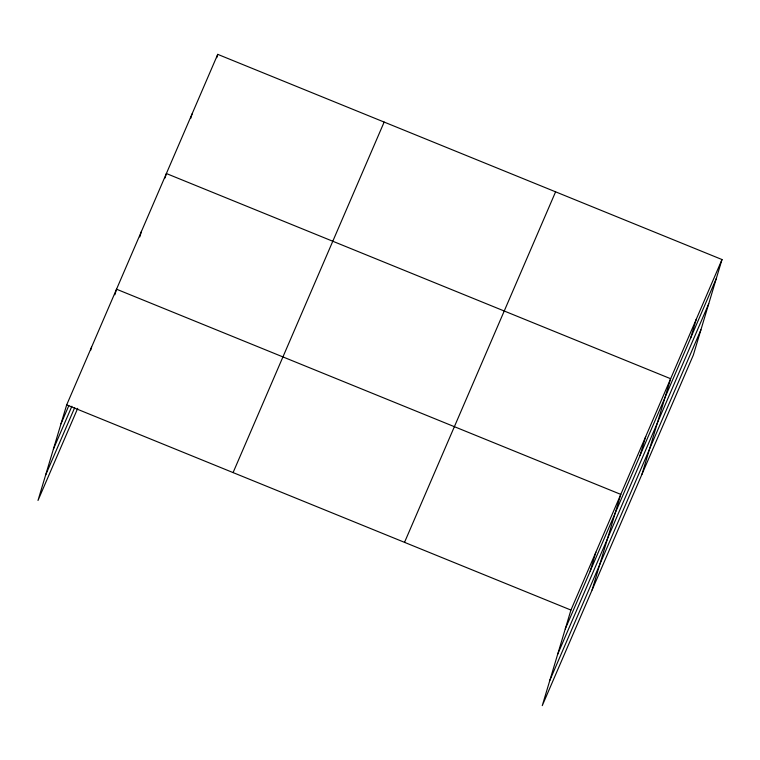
<?xml version="1.0" encoding="UTF-8"?>
<svg xmlns="http://www.w3.org/2000/svg" width="760" height="760" viewBox="0 0 760 760"><rect width="100%" height="100%" fill="white"/><g stroke="black" fill="none" stroke-linecap="round" stroke-linejoin="round"><path stroke-width="1.14" d="M722 259.54L570.931 610.061L542.26 705.641L693.319 355.119L722 259.54L217.74 54.359L66.68 404.88L38 500.46L77.701 408.358M90.602 350.379L91.599 347.044M114.855 294.776L116.527 289.209L620.787 494.389L592.106 589.969M139.783 236.939L141.455 231.373M165.043 177.982L166.383 173.536L670.633 378.717L641.962 474.297M190.722 118.398L192.061 113.943M216.743 57.693L217.74 54.359M590.178 571.149L595.859 552.225M640.034 455.477L645.715 436.553M690.64 338.058L696.322 319.124M60.999 423.805L68.846 405.593M53.409 449.103L71.877 406.258M45.59 475.161L74.67 407.692M233.082 472.587L384.151 122.066M404.529 542.346L555.598 191.824M565.26 628.986L716.319 278.464M557.669 654.284L708.728 303.762M549.85 680.342L700.91 329.83M66.68 404.88L570.931 610.061"/></g></svg>
